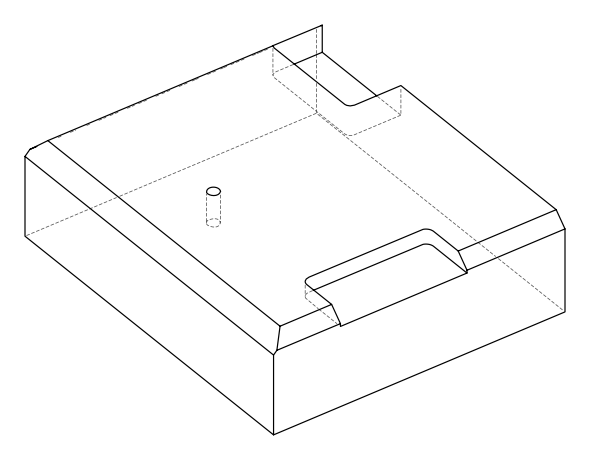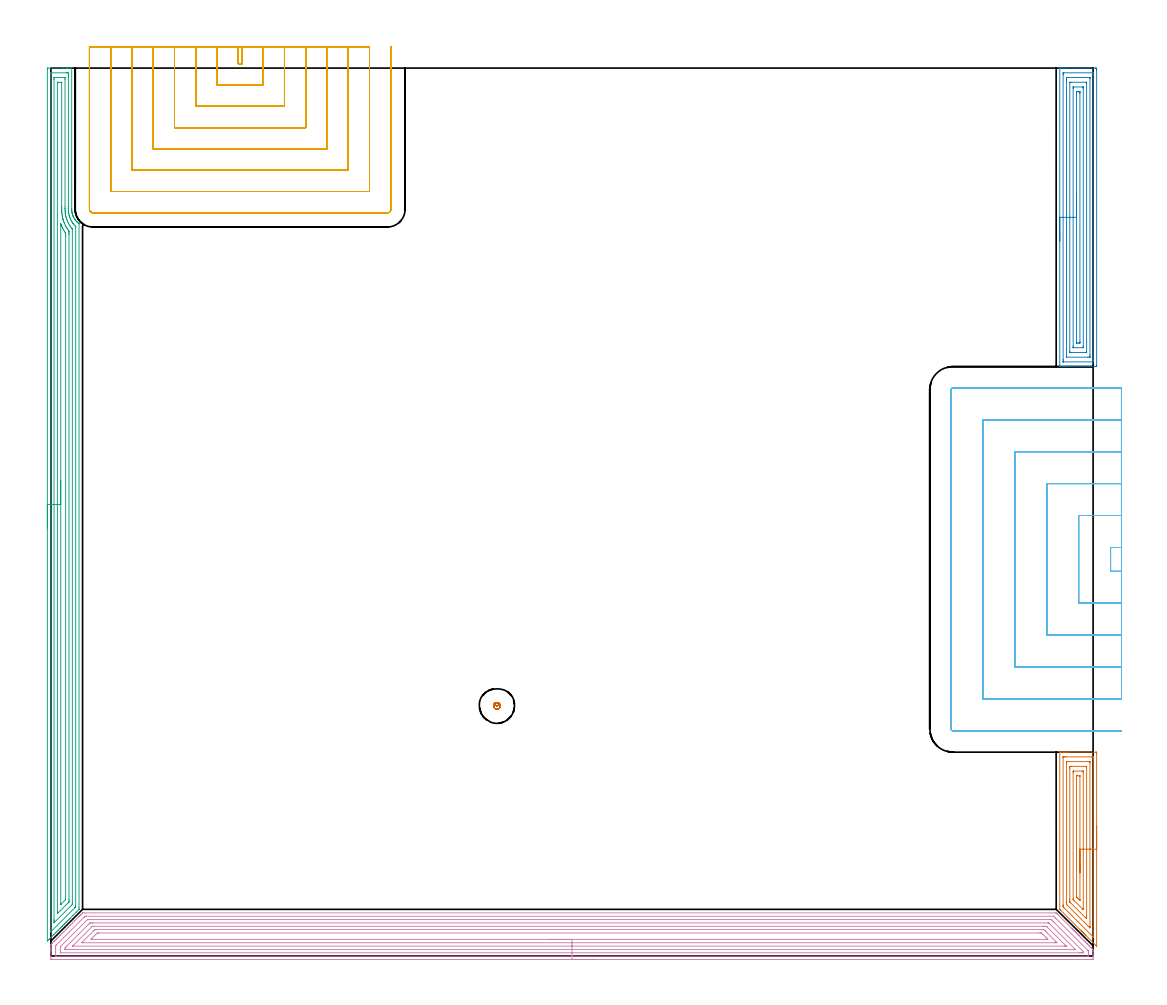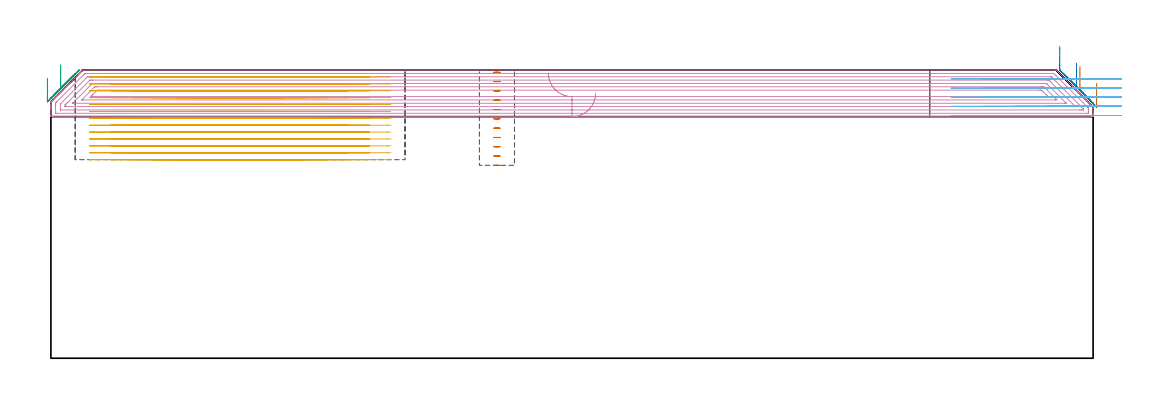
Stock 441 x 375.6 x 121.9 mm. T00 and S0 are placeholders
(PLAN: 7 operations, 3 tool changes, 121.2 min)
(1 AREA_MILL | FG_CHAMFER_SURFACE | UGT0205_001 | 3.84 min | 11286 mm3)
(2 AREA_MILL_1 | FG_CHAMFER_SURFACE_1 | UGT0205_001 | 6.33 min | 16259 mm3)
(3 AREA_MILL_2 | FG_CHAMFER_SURFACE_2 | UGT0205_001 | 14.28 min | 33596 mm3)
(4 AREA_MILL_3 | FG_CHAMFER_SURFACE_3 | UGT0205_001 | 24.5 min | 82639 mm3)
(5 MILL_SLOT | SLOT_PARTIAL_RECTANGULAR | NXT0201_011 | Follow Part, ap 3, ae 75% | 54.29 min | 354145 mm3)
(6 MILL_SLOT_1 | SLOT_PARTIAL_RECTANGULAR_1 | UGT0201_100 | Follow Part, ap 4.5, ae 75% | 17.41 min | 213815 mm3)
(7 MILL_BLIND_HOLE_FROM_SOLID_MATERIAL | STEP1POCKET | NXT0201_011 | Spiral | 0.59 min | 6929 mm3)
(TOOL UGT0205_001 | Chamfer Mill 20 x 3 x 45 deg. | D20 FL50 Z2)
(TOOL NXT0201_011 | ENDMILL 12mm [2P460-1200-NA 1630] | D12 FL38 Z6)
(TOOL UGT0201_100 | End Mill 18 mm | D18 FL22 Z2)
(OP 1 AREA_MILL)
G17 G21 G94 G90
T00 M6
G54
G17 G0 G90 X442.4 Y55.15 S1061 M3
G43 Z131.9 H0
Z116.3
G94 G1 Y55.112 Z115.428 F250.
Y54.998 Z114.564
Y54.809 Z113.712
Y54.547 Z112.88
Y54.213 Z112.074
Y53.81 Z111.3
Y53.341 Z110.564
Y52.81 Z109.872
Y52.221 Z109.229
Y51.578 Z108.64
Y50.886 Z108.108
Y50.15 Z107.64
Y49.376 Z107.237
Y48.57 Z106.903
Y47.738 Z106.641
Y46.886 Z106.452
Y46.022 Z106.338
Y45.15 Z106.3
Y4.222
X442.393 Y4.119 Z106.306
X442.281 Y4.222 Z106.418
X442.038 Y4.462 Z106.662
X437.828 Y8.671 Z110.87
X437.663 Y8.835 Z111.032
X437.503 Y8.996 Z111.195
X437.383 Y9.116 Z111.315
X437.225 Y9.272 Z111.47
X437.073 Y9.426 Z111.625
X436.938 Y9.561 Z111.76
X436.788 Y9.71 Z111.908
X436.642 Y9.857 Z112.056
X436.493 Y10.006 Z112.205
X436.35 Y10.148 Z112.346
X436.212 Y10.287 Z112.486
X436.048 Y10.451 Z112.649
X435.913 Y10.585 Z112.783
X435.781 Y10.718 Z112.916
X427.152 Y19.348 Z121.548
X426.851 Y19.651 Z121.845
X426.804 Y19.705 Z121.889
X426.8 Y19.792 Z121.9
Y86.078
X426.802 Y86.19 Z121.889
X426.897 Y86.197 Z121.796
X426.999 Y86.2 Z121.699
X427.644 Z121.055
X428.43 Z120.269
X428.912 Z119.784
X429.153 Z119.544
X429.787 Z118.91
X430.028 Z118.669
X430.662 Z118.032
X442.038 Z106.659
X442.359 Y86.196 Z106.337
X442.392 Y86.19 Z106.305
X442.398 Y86.156 Z106.299
X442.4 Y85.633 Z106.3
Y45.15
X440.986 Z107.714
X440.985 Y8.226 Z107.715
X440.984 Y8.037 Z107.716
X440.981 Y7.991 Z107.719
X440.98 Y7.983 Z107.72
X440.97 Y7.99 Z107.73
X440.926 Y8.029 Z107.774
X440.724 Y8.226 Z107.976
X428.912 Y20.038 Z119.788
X428.273 Y20.682 Z120.427
X428.229 Y20.732 Z120.471
X428.221 Y20.773 Z120.479
X428.218 Y20.86 Z120.482
X428.216 Y21.037 Z120.484
X428.214 Y21.392 Z120.486
Y21.572
X428.215 Y84.031 Z120.485
X428.216 Y84.119 Z120.484
X428.218 Y84.163 Z120.482
X428.22 Y84.18 Z120.48
X428.232 Y84.19 Z120.468
X428.573 Y84.197 Z120.127
X428.912 Y84.199 Z119.788
X429.446 Y84.2 Z119.254
X440.288 Y84.199 Z108.412
X440.826 Y84.196 Z107.874
X440.937 Y84.19 Z107.763
X440.979 Y84.167 Z107.721
X440.982 Y84.037 Z107.718
X440.984 Y83.853 Z107.716
X440.986 Y83.144 Z107.714
Y82.963
Y45.15
X439.572 Z109.128
X439.571 Y12.514 Z109.129
X439.57 Y12.352 Z109.13
X439.565 Y12.029 Z109.135
X439.562 Y11.849 Z109.138
X439.512 Y11.895 Z109.188
X439.413 Y11.99 Z109.287
X438.724 Y12.675 Z109.976
X429.787 Y21.613 Z118.913
X429.685 Y21.721 Z119.015
X429.637 Y21.774 Z119.063
X429.633 Y21.978 Z119.067
X429.63 Y22.301 Z119.07
X429.629 Y22.462 Z119.071
X429.628 Y22.623 Z119.072
X429.629 Y81.345 Z119.071
X429.631 Y82.074 Z119.069
X429.633 Y82.154 Z119.067
X429.635 Y82.186 Z119.065
X429.67 Y82.193 Z119.03
X429.787 Y82.196 Z118.913
X430.538 Y82.2 Z118.162
X439.289 Z109.411
X439.413 Y82.197 Z109.287
X439.537 Y82.192 Z109.164
X439.565 Y82.189 Z109.135
X439.567 Y82.169 Z109.133
X439.57 Y82.127 Z109.13
X439.571 Y82.074 Z109.129
Y81.912
X439.572 Y45.15 Z109.128
X438.157 Z110.543
Y17.124
X438.156 Y16.621 Z110.544
X438.154 Y16.234 Z110.546
X438.15 Y15.738 Z110.55
X437.663 Y16.189 Z111.037
X437.616 Y16.234 Z111.084
X431.387 Y22.462 Z117.313
X431.232 Y22.62 Z117.468
X431.127 Y22.73 Z117.573
X431.049 Y22.813 Z117.651
X431.048 Y22.84 Z117.652
X431.045 Y22.963 Z117.655
X431.043 Y23.352 Z117.657
Y23.854
Y79.405
X431.046 Y79.904 Z117.654
X431.05 Y80.075 Z117.65
X431.055 Y80.19 Z117.645
X431.63 Y80.2 Z117.07
X437.756 Z110.944
X438.055 Y80.193 Z110.645
X438.129 Y80.19 Z110.571
X438.151 Y80.182 Z110.549
X438.153 Y80.16 Z110.547
X438.155 Y80.099 Z110.545
X438.157 Y79.792 Z110.543
Y45.15
X436.743 Z111.957
Y19.838
X436.742 Y19.793 Z111.958
X436.736 Y19.632 Z111.964
X436.732 Y19.577 Z111.968
X436.695 Y19.609 Z112.005
X436.652 Y19.649 Z112.048
X436.506 Y19.793 Z112.194
X432.947 Y23.352 Z115.753
X432.596 Y23.709 Z116.104
X432.495 Y23.815 Z116.205
X432.463 Y23.858 Z116.237
X432.461 Y23.88 Z116.239
X432.458 Y23.985 Z116.242
X432.457 Y24.196 Z116.243
Y77.625
X432.461 Y78.047 Z116.239
X432.464 Y78.151 Z116.236
X432.471 Y78.19 Z116.229
X432.534 Y78.193 Z116.166
X432.723 Y78.199 Z115.977
X436.223 Y78.2 Z112.477
X436.622 Y78.194 Z112.078
X436.708 Y78.19 Z111.992
X436.737 Y78.184 Z111.963
X436.739 Y78.145 Z111.961
X436.741 Y78.05 Z111.959
X436.743 Y77.67 Z111.957
Y45.15
X435.329 Z113.371
Y23.945
X435.326 Y23.649 Z113.374
X435.323 Y23.453 Z113.377
X435.321 Y23.437 Z113.379
X435.311 Y23.445 Z113.389
X435.274 Y23.477 Z113.426
X435.211 Y23.537 Z113.489
X435.038 Y23.71 Z113.662
X434.506 Y24.241 Z114.194
X434.162 Y24.587 Z114.538
X433.895 Y24.862 Z114.805
X433.881 Y24.878 Z114.819
X433.877 Y24.902 Z114.823
X433.874 Y24.953 Z114.826
X433.872 Y25.032 Z114.828
X433.871 Y25.131 Z114.829
Y75.252
X433.873 Y75.846 Z114.827
X433.875 Y76.138 Z114.825
X433.878 Y76.18 Z114.822
X433.883 Y76.19 Z114.817
X433.902 Y76.193 Z114.798
X433.988 Y76.197 Z114.712
X434.162 Y76.199 Z114.538
X435.154 Z113.546
X435.247 Y76.197 Z113.453
X435.308 Y76.193 Z113.392
X435.321 Y76.19 Z113.379
X435.323 Y76.179 Z113.377
X435.326 Y76.142 Z113.374
X435.328 Y75.846 Z113.372
X435.329 Y45.15 Z113.371
Y44.278 Z113.409
Y43.413 Z113.523
Y42.562 Z113.712
Y41.73 Z113.974
Y40.924 Z114.308
Y40.15 Z114.711
Y39.414 Z115.18
Y38.722 Z115.711
Y38.079 Z116.3
Y37.49 Z116.943
Y36.958 Z117.635
Y36.49 Z118.371
Y36.087 Z119.145
Y35.753 Z119.951
Y35.491 Z120.783
Y35.302 Z121.635
Y35.188 Z122.5
Y35.15 Z123.371
G0 Z131.9
M5
M2
(OP 2 AREA_MILL_1)
G17 G21 G94 G90
T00 M6
G54
G17 G0 G90 X426.8 Y302.45 S1061 M3
G43 Z131.9 H0
G94 G1 Y302.488 Z131.028 F250.
Y302.602 Z130.163
Y302.791 Z129.312
Y303.053 Z128.48
Y303.387 Z127.674
Y303.79 Z126.9
Y304.258 Z126.164
Y304.79 Z125.472
Y305.379 Z124.829
Y306.022 Z124.239
Y306.714 Z123.708
Y307.45 Z123.24
Y308.224 Z122.837
Y309.03 Z122.503
Y309.862 Z122.241
Y310.713 Z122.052
Y311.578 Z121.938
Y312.45 Z121.9
Y375.429
X426.802 Y375.59 Z121.888
X426.937 Y375.598 Z121.755
X427.077 Y375.6 Z121.622
X427.367 Z121.332
X428.037 Z120.658
X429.247 Z119.45
X429.787 Z118.907
X438.268 Z110.43
X441.768 Z106.929
X442.038 Y375.597 Z106.659
X442.393 Y375.59 Z106.305
X442.398 Y375.349 Z106.301
X442.4 Y374.982 Z106.3
Y374.613
Y249.918
X442.398 Y249.55 Z106.301
X442.393 Y249.31 Z106.305
X442.038 Y249.304 Z106.659
X441.433 Y249.3 Z107.264
X429.787 Z118.907
X429.247 Z119.45
X428.912 Z119.784
X428.372 Z120.324
X428.037 Z120.658
X427.077 Z121.622
X426.938 Z121.754
X426.862 Y249.303 Z121.83
X426.803 Y249.31 Z121.888
X426.8 Y249.471 Z121.9
Y312.45
X428.214 Z120.486
X428.215 Y373.015 Z120.485
X428.216 Y373.196 Z120.484
X428.22 Y373.551 Z120.48
X428.221 Y373.587 Z120.479
X428.279 Y373.592 Z120.421
X428.384 Y373.597 Z120.316
X428.517 Y373.599 Z120.183
X440.768 Z107.932
X440.929 Y373.593 Z107.771
X440.96 Y373.59 Z107.74
X440.979 Y373.582 Z107.721
X440.981 Y373.546 Z107.719
X440.984 Y373.378 Z107.716
X440.985 Y373.196 Z107.715
X440.986 Y372.483 Z107.714
X440.985 Y251.885 Z107.715
X440.984 Y251.704 Z107.716
X440.98 Y251.349 Z107.72
X440.979 Y251.313 Z107.721
X440.921 Y251.308 Z107.779
X440.816 Y251.303 Z107.884
X440.683 Y251.301 Z108.017
X428.432 Z120.268
X428.271 Y251.307 Z120.429
X428.24 Y251.31 Z120.46
X428.221 Y251.318 Z120.479
X428.219 Y251.354 Z120.481
X428.216 Y251.522 Z120.484
X428.215 Y251.704 Z120.485
X428.214 Y252.417 Z120.486
Y312.45
X429.628 Z119.072
X429.629 Y370.678 Z119.071
X429.631 Y371.409 Z119.069
X429.633 Y371.566 Z119.067
X429.635 Y371.586 Z119.065
X429.648 Y371.59 Z119.052
X429.694 Y371.595 Z119.006
X429.787 Y371.598 Z118.913
X430.475 Y371.6 Z118.225
X439.475 Y371.599 Z109.225
X439.525 Y371.596 Z109.175
X439.556 Y371.59 Z109.144
X439.565 Y371.586 Z109.135
X439.566 Y371.57 Z109.134
X439.57 Y371.409 Z109.13
X439.571 Y371.247 Z109.129
X439.572 Y254.222 Z109.128
X439.569 Y253.491 Z109.131
X439.567 Y253.333 Z109.133
X439.565 Y253.314 Z109.135
X439.552 Y253.31 Z109.148
X439.506 Y253.305 Z109.194
X439.413 Y253.302 Z109.287
X438.725 Y253.3 Z109.975
X429.725 Y253.301 Z118.975
X429.675 Y253.304 Z119.025
X429.644 Y253.31 Z119.056
X429.635 Y253.314 Z119.065
X429.634 Y253.33 Z119.066
X429.63 Y253.491 Z119.07
X429.629 Y253.653 Z119.071
X429.628 Y312.45 Z119.072
X431.043 Z117.657
Y369.402
X431.045 Y369.537 Z117.655
X431.048 Y369.578 Z117.652
X431.051 Y369.59 Z117.649
X431.058 Y369.593 Z117.642
X431.111 Y369.596 Z117.589
X431.537 Y369.6 Z117.163
X437.685 Z111.015
X438.085 Y369.595 Z110.615
X438.134 Y369.591 Z110.566
X438.151 Y369.588 Z110.549
X438.153 Y369.573 Z110.547
X438.156 Y369.515 Z110.544
X438.157 Y369.46 Z110.543
Y369.118
Y255.497
X438.155 Y255.363 Z110.545
X438.152 Y255.322 Z110.548
X438.149 Y255.31 Z110.551
X438.142 Y255.307 Z110.558
X438.089 Y255.304 Z110.611
X437.663 Y255.3 Z111.037
X431.515 Z117.185
X431.115 Y255.305 Z117.585
X431.066 Y255.309 Z117.634
X431.049 Y255.312 Z117.651
X431.047 Y255.327 Z117.653
X431.044 Y255.385 Z117.656
X431.043 Y255.44 Z117.657
Y255.782
Y312.45
X432.457 Z116.243
Y366.943
X432.46 Y367.366 Z116.24
X432.464 Y367.576 Z116.236
X432.468 Y367.59 Z116.232
X432.495 Y367.594 Z116.205
X432.551 Y367.598 Z116.149
X432.644 Y367.6 Z116.056
X436.638 Y367.599 Z112.062
X436.688 Y367.597 Z112.012
X436.724 Y367.592 Z111.976
X436.736 Y367.587 Z111.964
X436.738 Y367.57 Z111.962
X436.741 Y367.377 Z111.959
X436.743 Y366.988 Z111.957
Y257.957
X436.74 Y257.534 Z111.96
X436.736 Y257.324 Z111.964
X436.732 Y257.31 Z111.968
X436.705 Y257.306 Z111.995
X436.649 Y257.302 Z112.051
X436.556 Y257.3 Z112.144
X432.562 Y257.301 Z116.138
X432.512 Y257.303 Z116.188
X432.476 Y257.308 Z116.224
X432.464 Y257.313 Z116.236
X432.462 Y257.33 Z116.238
X432.459 Y257.523 Z116.241
X432.457 Y257.912 Z116.243
Y312.45
X433.871 Z114.829
Y365.156
X433.872 Y365.452 Z114.828
X433.875 Y365.552 Z114.825
X433.878 Y365.582 Z114.822
X433.892 Y365.59 Z114.808
X433.945 Y365.594 Z114.755
X434.162 Y365.598 Z114.538
X434.603 Y365.6 Z114.097
X435.038 Y365.599 Z113.662
X435.182 Y365.596 Z113.518
X435.297 Y365.59 Z113.403
X435.322 Y365.582 Z113.378
X435.325 Y365.538 Z113.375
X435.327 Y365.453 Z113.373
X435.329 Y365.156 Z113.371
Y364.858
Y259.744
X435.328 Y259.448 Z113.372
X435.325 Y259.348 Z113.375
X435.322 Y259.318 Z113.378
X435.308 Y259.31 Z113.392
X435.255 Y259.306 Z113.445
X435.038 Y259.302 Z113.662
X434.597 Y259.3 Z114.103
X434.162 Y259.301 Z114.538
X434.018 Y259.304 Z114.682
X433.903 Y259.31 Z114.797
X433.878 Y259.318 Z114.822
X433.875 Y259.362 Z114.825
X433.873 Y259.447 Z114.827
X433.871 Y259.744 Z114.829
Y260.042
Y312.45
Y313.322 Z114.867
Y314.186 Z114.981
Y315.038 Z115.17
Y315.87 Z115.432
Y316.676 Z115.766
Y317.45 Z116.169
Y318.186 Z116.637
Y318.878 Z117.169
Y319.521 Z117.758
Y320.11 Z118.401
Y320.641 Z119.093
Y321.11 Z119.829
Y321.513 Z120.603
Y321.847 Z121.409
Y322.109 Z122.241
Y322.298 Z123.092
Y322.412 Z123.957
Y322.45 Z124.829
G0 Z131.9
M5
M2
(OP 3 AREA_MILL_2)
G17 G21 G94 G90
T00 M6
G54
G17 G0 G90 X-1.5 Y180.95 S1061 M3
G43 Z131.9 H0
Z118.5
G94 G1 Y180.988 Z117.628 F250.
Y181.102 Z116.764
Y181.291 Z115.912
Y181.553 Z115.08
Y181.887 Z114.274
Y182.29 Z113.5
Y182.758 Z112.764
Y183.29 Z112.072
Y183.879 Z111.429
Y184.522 Z110.84
Y185.214 Z110.308
Y185.95 Z109.84
Y186.724 Z109.437
Y187.53 Z109.103
Y188.362 Z108.841
Y189.214 Z108.652
Y190.078 Z108.538
Y190.95 Z108.5
Y374.982
X-1.496 Y375.37 Z108.502
X-1.492 Y375.59 Z108.506
X-1.269 Y375.6 Z108.728
X5.2 Z115.195
X6.631 Z116.627
X6.97 Z116.966
X7.65 Z117.65
X8.755 Z118.754
X8.796 Y375.591 Z118.789
X8.8 Y375.429 Z118.8
X8.803 Y316.014
Y315.957 Z118.799
X8.805 Y315.898 Z118.798
X8.813 Y315.595 Z118.804
X8.814 Y315.51 Z118.809
X8.815 Y315.501 Z118.81
X8.843 Y315.127 Z118.834
X8.847 Y315.064 Z118.84
X8.863 Y314.931 Z118.86
X8.904 Y314.616 Z118.903
X8.98 Y314.233 Z118.976
X8.986 Y314.197 Z118.984
X8.991 Y314.171 Z118.989
X9.107 Y313.722 Z119.105
X9.134 Y313.638 Z119.132
X9.231 Y313.34 Z119.225
X9.249 Y313.278 Z119.246
X9.279 Y313.196 Z119.278
X9.331 Y313.056 Z119.33
X9.342 Y313.027 Z119.34
X9.403 Y312.893 Z119.398
X9.486 Y312.703 Z119.484
X9.568 Y312.534 Z119.568
X9.642 Y312.385 Z119.641
X9.865 Y312. Z119.862
X9.904 Y311.934 Z119.901
X10.187 Y311.492 Z120.185
X10.222 Y311.442 Z120.221
X10.421 Y311.198 Z120.421
X10.571 Y311.013 Z120.571
X10.806 Y310.75 Z120.804
X10.886 Y310.66 Z120.885
X10.94 Y310.599 Z120.939
X10.954 Y310.586 Z120.952
X11.103 Y310.442 Z121.101
X11.365 Y310.213 Z121.365
X11.512 Y310.085 Z121.512
X11.565 Y310.043 Z121.565
X11.839 Y309.827 Z121.837
X11.896 Y309.78 Z121.896
X11.898 Y309.776 Z121.897
X11.9 Y309.767 Z121.9
Y20.319
X11.899 Y19.694 Z121.885
X11.842 Y19.641 Z121.841
X11.839 Y19.639 Z121.838
X10.732 Y18.532 Z120.731
X9.392 Y17.192 Z119.391
X8.053 Y15.852 Z118.051
X7.606 Y15.405 Z117.605
X7.16 Y14.958 Z117.157
X6.604 Y14.403 Z116.603
X6.38 Y14.179 Z116.377
X6.266 Y14.065 Z116.264
X5.734 Y13.534 Z115.734
X5.495 Y13.293 Z115.492
X5.373 Y13.172 Z115.37
X4.865 Y12.665 Z114.865
X4.61 Y12.408 Z114.606
X4.48 Y12.278 Z114.477
X3.996 Y11.796 Z113.996
X3.725 Y11.523 Z113.721
X3.127 Y10.927 Z113.127
X2.84 Y10.637 Z112.835
X2.249 Y10.049 Z112.249
X1.954 Y9.752 Z111.95
X1.352 Y9.152 Z111.352
X1.069 Y8.867 Z111.064
X0.393 Y8.193 Z110.393
X0.013 Y7.812 Z110.01
X-0.525 Y7.275 Z109.475
X-0.88 Y6.918 Z109.116
X-1.328 Y6.471 Z108.67
X-1.439 Y6.365 Z108.559
X-1.492 Y6.319 Z108.506
X-1.499 Y6.441 Z108.501
X-1.5 Y6.471 Z108.5
Y190.95
X-0.086 Z109.914
Y373.195
X-0.085 Y373.412 Z109.915
X-0.082 Y373.52 Z109.918
X-0.079 Y373.573 Z109.921
X-0.076 Y373.59 Z109.924
X-0.028 Y373.592 Z109.972
X0.374 Y373.599 Z110.374
X6.57 Z116.57
X6.97 Y373.595 Z116.97
X7.365 Y373.59 Z117.365
X7.379 Y373.195 Z117.379
X7.383 Y372.779 Z117.383
X7.385 Y372.302 Z117.385
X7.386 Y371.883 Z117.386
X7.387 Y316.914 Z117.387
X7.389 Y316.491 Z117.389
X7.394 Y316.02 Z117.394
X7.401 Y315.586 Z117.401
X7.424 Y315.127 Z117.424
X7.47 Y314.623 Z117.47
X7.523 Y314.233 Z117.523
X7.654 Y313.543 Z117.654
X7.707 Y313.34 Z117.707
X7.856 Y312.791 Z117.856
X7.968 Y312.447 Z117.968
X8.029 Y312.272 Z118.029
X8.336 Y311.553 Z118.336
X8.47 Y311.281 Z118.47
X8.741 Y310.786 Z118.741
X8.813 Y310.66 Z118.813
X8.938 Y310.461 Z118.938
X9.16 Y310.13 Z119.16
X9.297 Y309.943 Z119.297
X9.434 Y309.767 Z119.434
X9.626 Y309.538 Z119.626
X10.23 Y308.873 Z120.23
X10.441 Y308.662 Z120.441
X10.479 Y308.623 Z120.479
X10.481 Y308.601 Z120.481
X10.484 Y308.548 Z120.484
X10.485 Y308.439 Z120.485
Y21.212
X10.479 Y20.779 Z120.479
X10.472 Y20.733 Z120.472
X10.443 Y20.7 Z120.443
X10.386 Y20.638 Z120.386
X10.291 Y20.541 Z120.291
X10.069 Y20.319 Z120.069
X0.163 Y10.413 Z110.163
X0.064 Y10.315 Z110.064
X-0.035 Y10.221 Z109.965
X-0.075 Y10.187 Z109.925
X-0.079 Y10.186 Z109.921
X-0.081 Y10.216 Z109.919
X-0.084 Y10.299 Z109.916
X-0.086 Y10.466 Z109.914
Y10.492
Y190.95
X1.328 Z111.328
X1.329 Y370.849 Z111.329
X1.331 Y371.408 Z111.331
X1.334 Y371.574 Z111.334
X1.335 Y371.587 Z111.335
X1.356 Y371.591 Z111.356
X1.406 Y371.597 Z111.406
X1.47 Y371.6 Z111.47
X5.896 Z115.896
X5.941 Y371.598 Z115.941
X5.953 Y371.595 Z115.953
X5.96 Y371.591 Z115.96
X5.965 Y371.577 Z115.965
X5.969 Y371.526 Z115.969
X5.97 Y371.408 Z115.97
X5.972 Y370.63 Z115.972
X5.973 Y316.914 Z115.973
X5.975 Y316.132 Z115.975
X5.976 Y316.02 Z115.976
X5.999 Y315.214 Z115.999
X6.004 Y315.127 Z116.004
X6.075 Y314.244 Z116.075
X6.076 Y314.233 Z116.076
X6.085 Y314.166 Z116.085
X6.227 Y313.34 Z116.227
X6.259 Y313.165 Z116.259
X6.35 Y312.767 Z116.35
X6.436 Y312.447 Z116.436
X6.574 Y311.954 Z116.574
X6.704 Y311.553 Z116.704
X6.775 Y311.355 Z116.775
X6.97 Y310.87 Z116.97
X7.059 Y310.66 Z117.059
X7.128 Y310.501 Z117.128
X7.373 Y310.019 Z117.373
X7.515 Y309.767 Z117.515
X7.856 Y309.187 Z117.856
X8.057 Y308.873 Z118.057
X8.34 Y308.469 Z118.34
X8.729 Y307.98 Z118.729
X8.741 Y307.966 Z118.741
X8.952 Y307.729 Z118.952
X9.053 Y307.613 Z119.053
X9.063 Y307.599 Z119.063
X9.066 Y307.573 Z119.066
X9.069 Y307.516 Z119.069
X9.071 Y307.42 Z119.071
Y22.666
X9.068 Y22.105 Z119.068
X9.065 Y21.778 Z119.065
X8.741 Y21.443 Z118.741
X8.627 Y21.327 Z118.627
X1.365 Y14.065 Z111.365
X1.351 Y14.056 Z111.351
X1.342 Y14.051 Z111.342
X1.336 Y14.065 Z111.336
X1.334 Y14.095 Z111.334
X1.33 Y14.398 Z111.33
X1.329 Y14.958 Z111.329
X1.328 Y15.292 Z111.328
Y190.95
X2.743 Z112.743
Y369.421
X2.744 Y369.521 Z112.744
X2.747 Y369.58 Z112.747
X2.75 Y369.589 Z112.75
X2.756 Y369.593 Z112.756
X2.782 Y369.597 Z112.782
X2.998 Y369.599 Z112.998
X4.337 Y369.6 Z114.337
X4.521 Y369.59 Z114.521
X4.551 Y369.582 Z114.551
X4.554 Y369.561 Z114.554
X4.556 Y369.536 Z114.556
X4.557 Y369.508 Z114.557
Y369.377
X4.559 Y316.914 Z114.559
X4.56 Y316.667 Z114.56
X4.564 Y316.02 Z114.564
X4.569 Y315.764 Z114.569
X4.589 Y315.127 Z114.589
X4.607 Y314.832 Z114.607
X4.658 Y314.233 Z114.658
X4.695 Y313.85 Z114.695
X4.776 Y313.34 Z114.776
X4.87 Y312.78 Z114.87
X4.939 Y312.447 Z114.939
X5.016 Y312.099 Z115.016
X5.142 Y311.612 Z115.142
X5.158 Y311.553 Z115.158
X5.2 Y311.407 Z115.2
X5.438 Y310.66 Z115.438
X5.58 Y310.276 Z115.58
X5.796 Y309.767 Z115.796
X6.085 Y309.129 Z116.085
X6.213 Y308.873 Z116.213
X6.358 Y308.598 Z116.358
X6.726 Y307.98 Z116.726
X6.97 Y307.59 Z116.97
X7.318 Y307.087 Z117.318
X7.527 Y306.805 Z117.527
X7.638 Y306.656 Z117.638
X7.65 Y306.566 Z117.65
X7.654 Y306.396 Z117.654
X7.656 Y306.193 Z117.656
X7.657 Y305.5 Z117.657
Y305.3
Y23.892
X7.656 Y23.2 Z117.656
X7.653 Y22.999 Z117.653
X7.65 Y22.83 Z117.65
X7.551 Y22.711 Z117.551
X7.404 Y22.561 Z117.404
X6.97 Y22.119 Z116.97
X2.961 Y18.111 Z112.961
X2.893 Y18.045 Z112.893
X2.811 Y17.969 Z112.811
X2.75 Y17.915 Z112.75
X2.748 Y18.014 Z112.748
X2.744 Y18.331 Z112.744
X2.743 Y18.532 Z112.743
Y18.666
Y190.95
X4.157 Z114.157
Y309.033
X4.158 Y309.767 Z114.158
X4.16 Z114.16
X4.315 Y309.376 Z114.315
X4.525 Y308.873 Z114.525
X4.686 Y308.499 Z114.686
X4.929 Y307.98 Z114.929
X5.2 Y307.458 Z115.2
X5.411 Y307.087 Z115.411
X5.713 Y306.569 Z115.713
X5.954 Y306.193 Z115.954
X6.233 Y305.766 Z116.233
X6.24 Y305.459 Z116.24
X6.242 Y305.3 Z116.242
X6.243 Y305.141 Z116.243
Y304.407
Y24.627
X6.237 Y23.892 Z116.237
X6.236 Y23.856 Z116.236
X6.219 Y23.829 Z116.219
X6.186 Y23.791 Z116.186
X6.085 Y23.685 Z116.085
X4.41 Y22.009 Z114.41
X4.315 Y21.915 Z114.315
X4.218 Y21.823 Z114.218
X4.164 Y21.774 Z114.164
X4.161 Y21.84 Z114.161
X4.159 Y21.946 Z114.159
X4.157 Y22.105 Z114.157
Y22.265
Y190.95
Y191.822 Z114.195
Y192.686 Z114.309
Y193.538 Z114.498
Y194.37 Z114.76
Y195.176 Z115.094
Y195.95 Z115.497
Y196.686 Z115.965
Y197.378 Z116.496
Y198.021 Z117.086
Y198.61 Z117.729
Y199.142 Z118.421
Y199.61 Z119.157
Y200.013 Z119.931
Y200.347 Z120.737
Y200.609 Z121.569
Y200.798 Z122.42
Y200.912 Z123.285
Y200.95 Z124.157
G0 Z131.9
M5
M2
(OP 4 AREA_MILL_3)
G17 G21 G94 G90
T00 M6
G54
G17 G0 G90 X230.45 Y-1.5 S1061 M3
G43 Z131.9 H0
Z112.2
G94 G1 X230.412 Z111.328 F250.
X230.298 Z110.464
X230.109 Z109.612
X229.847 Z108.78
X229.513 Z107.974
X229.11 Z107.2
X228.642 Z106.464
X228.11 Z105.772
X227.521 Z105.129
X226.878 Z104.54
X226.186 Z104.008
X225.45 Z103.54
X224.676 Z103.137
X223.87 Z102.803
X223.038 Z102.541
X222.186 Z102.352
X221.322 Z102.238
X220.45 Z102.2
X0.622
X0.09 Y-1.494 Z102.203
X0.008 Y-1.491 Z102.205
X0. Y-0.967 Z102.73
Y1.695 Z105.39
Y2.235 Z105.932
Y2.583 Z106.279
Y3.123 Z106.819
Y3.47 Z107.165
Y4.454 Z108.154
X0.01 Y4.801 Z108.5
X0.175 Y4.973 Z108.673
X0.622 Y5.423 Z109.12
X1.332 Y6.132 Z109.831
X1.515 Y6.317 Z110.014
X1.626 Y6.428 Z110.125
X2.219 Y7.019 Z110.719
X2.409 Y7.21 Z110.908
X2.513 Y7.315 Z111.012
X3.106 Y7.906 Z111.606
X3.697 Y8.498 Z112.196
X3.994 Y8.794 Z112.494
X4.643 Y9.443 Z113.142
X5.537 Y10.337 Z114.036
X6.43 Y11.231 Z114.93
X7.324 Y12.124 Z115.823
X8.217 Y13.018 Z116.717
X9.111 Y13.911 Z117.611
X10.005 Y14.805 Z118.504
X11.683 Y16.484 Z120.182
X11.792 Y16.594 Z120.29
X12.127 Y16.927 Z120.627
X12.346 Y17.146 Z120.846
X12.57 Y17.371 Z121.069
X12.685 Y17.487 Z121.184
X13.31 Y18.11 Z121.808
X13.325 Y18.126 Z121.823
X13.397 Y18.199 Z121.885
X14.026 Y18.2 Z121.9
X425.087
X425.295 Y18.196 Z121.889
X425.356 Y18.146 Z121.842
X425.69 Y17.811 Z121.508
X425.835 Y17.667 Z121.362
X425.981 Y17.521 Z121.218
X431.751 Y11.751 Z115.447
X431.856 Y11.644 Z115.344
X431.938 Y11.562 Z115.262
X432.046 Y11.456 Z115.152
X432.15 Y11.35 Z115.05
X432.236 Y11.264 Z114.964
X432.342 Y11.16 Z114.856
X432.444 Y11.057 Z114.756
X432.534 Y10.967 Z114.666
X432.638 Y10.864 Z114.56
X432.737 Y10.763 Z114.462
X432.832 Y10.669 Z114.368
X432.934 Y10.568 Z114.264
X433.031 Y10.469 Z114.169
X433.129 Y10.371 Z114.07
X433.229 Y10.272 Z113.969
X433.325 Y10.175 Z113.875
X433.427 Y10.073 Z113.772
X433.525 Y9.977 Z113.673
X433.619 Y9.882 Z113.581
X433.725 Y9.775 Z113.475
X433.821 Y9.681 Z113.377
X433.912 Y9.588 Z113.287
X434.023 Y9.477 Z113.177
X434.117 Y9.385 Z113.081
X434.206 Y9.294 Z112.994
X434.321 Y9.179 Z112.879
X434.412 Y9.089 Z112.785
X434.5 Y9.001 Z112.7
X434.619 Y8.882 Z112.581
X434.708 Y8.794 Z112.49
X434.917 Y8.584 Z112.283
X434.962 Y8.538 Z112.238
X435.595 Y7.906 Z111.603
X435.831 Y7.669 Z111.369
X436.483 Y7.019 Z110.715
X436.7 Y6.8 Z110.5
X437.37 Y6.132 Z109.828
X437.569 Y5.931 Z109.631
X437.597 Y5.903 Z109.603
X438.257 Y5.244 Z108.941
X438.438 Y5.062 Z108.762
X438.491 Y5.009 Z108.709
X439.144 Y4.357 Z108.054
X439.307 Y4.193 Z107.893
X439.385 Y4.115 Z107.815
X440.032 Y3.47 Z107.167
X440.08 Y3.42 Z107.119
X440.278 Y3.222 Z106.921
X440.725 Y2.775 Z106.472
X440.89 Y2.599 Z106.299
X440.892 Y2.583 Z106.282
X440.9 Y1.888 Z105.588
Y0.461 Z104.157
Y-0.079 Z103.617
Y-0.427 Z103.271
X440.896 Y-0.967 Z102.728
X440.892 Y-1.491 Z102.205
X440.809 Y-1.494 Z102.203
X440.278 Y-1.5 Z102.2
X220.45
Y-0.086 Z103.614
X2.415
X2.01 Y-0.079 Z103.621
X2.003 Y0.324 Z104.024
X2. Y1.695 Z105.395
Y2.988 Z106.688
X2.002 Y3.47 Z107.17
X2.004 Y3.872 Z107.572
X2.017 Y4.357 Z108.057
X2.209 Y4.555 Z108.255
X2.409 Y4.759 Z108.459
X14.026 Y16.375 Z120.075
X14.231 Y16.576 Z120.276
X14.441 Y16.779 Z120.479
X14.919 Y16.786 Z120.486
X424.193 Y16.785 Z120.485
X424.259 Y16.779 Z120.479
X425.087 Y15.963 Z119.663
X425.111 Y15.94 Z119.64
X438.708 Y2.342 Z106.042
X438.814 Y2.233 Z105.933
X438.865 Y2.178 Z105.878
X438.888 Y2.151 Z105.851
X438.89 Y2.101 Z105.801
X438.896 Y1.695 Z105.395
X438.9 Y1.29 Z104.99
X438.899 Y0.808 Z104.508
X438.898 Y0.404 Z104.104
X438.89 Y-0.079 Z103.621
X438.497 Y-0.086 Z103.614
X220.45
Y1.328 Z105.028
X4.196 Y1.329 Z105.029
X4.073 Y1.331 Z105.031
X4.029 Y1.333 Z105.033
X4.012 Y1.334 Z105.034
X4.009 Y1.371 Z105.071
X4.004 Y1.501 Z105.201
X4.001 Y1.695 Z105.395
X4. Y1.89 Z105.59
X4.002 Y3.663 Z107.363
X4.01 Y3.859 Z107.559
X4.014 Y3.903 Z107.603
X4.03 Y3.923 Z107.623
X4.072 Y3.97 Z107.67
X4.196 Y4.097 Z107.797
X15.012 Y14.913 Z118.613
X15.106 Y15.005 Z118.705
X15.463 Y15.352 Z119.052
X15.813 Y15.365 Z119.065
X16.34 Y15.369 Z119.069
X17.6 Y15.372 Z119.072
X422.406 Y15.371 Z119.071
X422.932 Y15.37 Z119.07
X423.115 Y15.367 Z119.067
X423.203 Y15.365 Z119.065
X423.3 Y15.291 Z118.991
X423.591 Y15.005 Z118.705
X424.193 Y14.407 Z118.107
X424.483 Y14.117 Z117.817
X436.018 Y2.583 Z106.283
X436.704 Y1.891 Z105.591
X436.89 Y1.695 Z105.395
X436.891 Y1.509 Z105.209
X436.879 Y1.335 Z105.035
X436.704 Y1.333 Z105.033
X436.179 Y1.33 Z105.03
X435.81 Y1.329 Z105.029
X435.286 Y1.328 Z105.028
X220.45
Y2.743 Z106.443
X6.716
X6.1 Y2.745 Z106.445
X6.03 Y2.748 Z106.448
X6.013 Y2.749 Z106.449
X6.01 Y2.766 Z106.466
X6.006 Y2.818 Z106.518
X6.004 Y3.029 Z106.729
X6.007 Y3.446 Z107.146
X6.027 Y3.47 Z107.17
X6.447 Y3.896 Z107.596
X6.877 Y4.329 Z108.029
X6.891 Y4.343 Z108.043
X15.813 Y13.265 Z116.965
X16.245 Y13.689 Z117.389
X16.404 Y13.843 Z117.543
X16.528 Y13.95 Z117.65
X16.707 Y13.954 Z117.654
X16.869 Y13.956 Z117.656
X17.6 Y13.957 Z117.657
X17.762
X421.674
X422.04 Y13.955 Z117.655
X422.131 Y13.953 Z117.653
X422.173 Y13.951 Z117.651
X422.225 Y13.914 Z117.614
X422.406 Y13.741 Z117.441
X422.921 Y13.23 Z116.93
X423.3 Y12.852 Z116.552
X433.129 Y3.022 Z106.722
X433.337 Y2.811 Z106.511
X433.377 Y2.767 Z106.467
X433.389 Y2.751 Z106.451
X433.386 Y2.749 Z106.449
X433.337 Y2.747 Z106.447
X433.129 Y2.744 Z106.444
X425.617 Y2.743 Z106.443
X220.45
Y4.157 Z107.857
X9.356
X9.222 Y4.158 Z107.858
X9.174 Y4.16 Z107.86
X9.17 Y4.162 Z107.862
Y4.165 Z107.865
X9.191 Y4.189 Z107.889
X9.255 Y4.256 Z107.956
X9.355 Y4.357 Z108.057
X17.342 Y12.343 Z116.043
X17.473 Y12.469 Z116.169
X17.521 Y12.511 Z116.211
X17.554 Y12.536 Z116.236
X17.6 Y12.537 Z116.237
X18.293 Y12.542 Z116.242
X419.725 Y12.543 Z116.243
X420.418 Y12.542 Z116.242
X420.619 Y12.54 Z116.24
X420.82 Y12.536 Z116.236
X421.17 Y12.52 Z116.22
X421.355 Y12.343 Z116.043
X421.512 Y12.188 Z115.888
X429.441 Y4.26 Z107.96
X429.5 Y4.2 Z107.9
X429.529 Y4.166 Z107.866
Y4.164 Z107.864
X429.521 Y4.162 Z107.862
X429.468 Y4.16 Z107.86
X429.065 Y4.157 Z107.857
X428.863
X220.45
Y5.571 Z109.271
X13.697
X13.265 Y5.573 Z109.273
X13.132 Y5.576 Z109.276
X13.067 Y5.578 Z109.278
X13.091 Y5.632 Z109.332
X13.1 Y5.647 Z109.347
X13.132 Y5.684 Z109.384
X18.255 Y10.806 Z114.506
X18.494 Y11.042 Z114.742
X18.581 Y11.122 Z114.822
X18.659 Y11.124 Z114.824
X18.825 Y11.127 Z114.827
X19.388 Y11.129 Z114.829
X19.717
X419.161 Y11.128 Z114.828
X419.725 Y11.125 Z114.825
X420.061 Y11.122 Z114.822
X420.619 Y10.629 Z114.329
X420.682 Y10.568 Z114.268
X421.512 Y9.74 Z113.44
X425.119 Y6.132 Z109.832
X425.644 Y5.578 Z109.278
X425.087 Y5.574 Z109.274
X424.757 Y5.572 Z109.272
X220.45 Y5.571 Z109.271
Y6.985 Z110.685
X17.633 Y6.986 Z110.686
X17.6 Y6.987 Z110.687
X16.928 Y7.019 Z110.719
X17.26 Y7.357 Z111.057
X17.6 Y7.703 Z111.403
X19.388 Y9.49 Z113.19
X19.486 Y9.584 Z113.284
X19.59 Y9.681 Z113.381
X20.249 Y9.713 Z113.413
X20.281 Y9.714 Z113.414
X417.904 Y9.715 Z113.415
X418.8 Y9.713 Z113.413
X418.832 Y9.711 Z113.411
X419.11 Y9.681 Z113.381
X419.725 Y9.076 Z112.776
X420.896 Y7.906 Z111.606
X421.512 Y7.287 Z110.987
X421.772 Y7.019 Z110.719
X421.542 Y6.989 Z110.689
X421.512 Y6.988 Z110.688
X420.653 Y6.985 Z110.685
X220.45
X219.578 Z110.723
X218.714 Z110.837
X217.862 Z111.026
X217.03 Z111.288
X216.224 Z111.622
X215.45 Z112.025
X214.714 Z112.494
X214.022 Z113.025
X213.379 Z113.614
X212.79 Z114.257
X212.258 Z114.95
X211.79 Z115.685
X211.387 Z116.459
X211.053 Z117.265
X210.791 Z118.097
X210.602 Z118.949
X210.488 Z119.814
X210.45 Z120.685
G0 Z131.9
M5
M2
(OP 5 MILL_SLOT)
G17 G21 G94 G90
T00 M6
G54
G17 G0 G90 X79.3 Y384.6 S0 M3
G43 Z131.9 H1
Z118.985
G94 G1 Y381.6 F250.
Y377.4 F500.
X80.8
Y381.6
Y384.6 F250.
X70.3
Y381.6
Y368.4 F500.
X89.8
Y381.6
Y384.6 F250.
X61.3
Y381.6
Y359.4 F500.
X98.8
Y381.6
Y384.6 F250.
X52.3
Y381.6
Y350.4 F500.
X107.8
Y381.6
Y384.6 F250.
X43.3
Y381.6
Y341.4 F500.
X116.8
Y381.6
Y384.6 F250.
X34.3
Y381.6
Y332.4 F500.
X125.8
Y381.6
Y384.6 F250.
X25.3
Y381.6
Y323.4 F500.
X134.8
Y381.6
Y384.6 F250.
X16.3
Y381.6
Y315.8 F500.
G3 X17.7 Y314.4 R1.4
G1 X142.4
G3 X143.8 Y315.8 R1.4
G1 Y381.6
Y384.6 F250.
G0 X79.3 Z116.069
G1 Y381.6
Y377.4 F500.
X80.8
Y381.6
Y384.6 F250.
X70.3
Y381.6
Y368.4 F500.
X89.8
Y381.6
Y384.6 F250.
X61.3
Y381.6
Y359.4 F500.
X98.8
Y381.6
Y384.6 F250.
X52.3
Y381.6
Y350.4 F500.
X107.8
Y381.6
Y384.6 F250.
X43.3
Y381.6
Y341.4 F500.
X116.8
Y381.6
Y384.6 F250.
X34.3
Y381.6
Y332.4 F500.
X125.8
Y381.6
Y384.6 F250.
X25.3
Y381.6
Y323.4 F500.
X134.8
Y381.6
Y384.6 F250.
X16.3
Y381.6
Y315.8 F500.
G3 X17.7 Y314.4 R1.4
G1 X142.4
G3 X143.8 Y315.8 R1.4
G1 Y381.6
Y384.6 F250.
G0 X79.3 Z113.154
G1 Y381.6
Y377.4 F500.
X80.8
Y381.6
Y384.6 F250.
X70.3
Y381.6
Y368.4 F500.
X89.8
Y381.6
Y384.6 F250.
X61.3
Y381.6
Y359.4 F500.
X98.8
Y381.6
Y384.6 F250.
X52.3
Y381.6
Y350.4 F500.
X107.8
Y381.6
Y384.6 F250.
X43.3
Y381.6
Y341.4 F500.
X116.8
Y381.6
Y384.6 F250.
X34.3
Y381.6
Y332.4 F500.
X125.8
Y381.6
Y384.6 F250.
X25.3
Y381.6
Y323.4 F500.
X134.8
Y381.6
Y384.6 F250.
X16.3
Y381.6
Y315.8 F500.
G3 X17.7 Y314.4 R1.4
G1 X142.4
G3 X143.8 Y315.8 R1.4
G1 Y381.6
Y384.6 F250.
G0 X79.3 Z110.238
G1 Y381.6
Y377.4 F500.
X80.8
Y381.6
Y384.6 F250.
X70.3
Y381.6
Y368.4 F500.
X89.8
Y381.6
Y384.6 F250.
X61.3
Y381.6
Y359.4 F500.
X98.8
Y381.6
Y384.6 F250.
X52.3
Y381.6
Y350.4 F500.
X107.8
Y381.6
Y384.6 F250.
X43.3
Y381.6
Y341.4 F500.
X116.8
Y381.6
Y384.6 F250.
X34.3
Y381.6
Y332.4 F500.
X125.8
Y381.6
Y384.6 F250.
X25.3
Y381.6
Y323.4 F500.
X134.8
Y381.6
Y384.6 F250.
X16.3
Y381.6
Y315.8 F500.
G3 X17.7 Y314.4 R1.4
G1 X142.4
G3 X143.8 Y315.8 R1.4
G1 Y381.6
Y384.6 F250.
G0 X79.3 Z107.323
G1 Y381.6
Y377.4 F500.
X80.8
Y381.6
Y384.6 F250.
X70.3
Y381.6
Y368.4 F500.
X89.8
Y381.6
Y384.6 F250.
X61.3
Y381.6
Y359.4 F500.
X98.8
Y381.6
Y384.6 F250.
X52.3
Y381.6
Y350.4 F500.
X107.8
Y381.6
Y384.6 F250.
X43.3
Y381.6
Y341.4 F500.
X116.8
Y381.6
Y384.6 F250.
X34.3
Y381.6
Y332.4 F500.
X125.8
Y381.6
Y384.6 F250.
X25.3
Y381.6
Y323.4 F500.
X134.8
Y381.6
Y384.6 F250.
X16.3
Y381.6
Y315.8 F500.
G3 X17.7 Y314.4 R1.4
G1 X142.4
G3 X143.8 Y315.8 R1.4
G1 Y381.6
Y384.6 F250.
G0 X79.3 Z104.408
G1 Y381.6
Y377.4 F500.
X80.8
Y381.6
Y384.6 F250.
X70.3
Y381.6
Y368.4 F500.
X89.8
Y381.6
Y384.6 F250.
X61.3
Y381.6
Y359.4 F500.
X98.8
Y381.6
Y384.6 F250.
X52.3
Y381.6
Y350.4 F500.
X107.8
Y381.6
Y384.6 F250.
X43.3
Y381.6
Y341.4 F500.
X116.8
Y381.6
Y384.6 F250.
X34.3
Y381.6
Y332.4 F500.
X125.8
Y381.6
Y384.6 F250.
X25.3
Y381.6
Y323.4 F500.
X134.8
Y381.6
Y384.6 F250.
X16.3
Y381.6
Y315.8 F500.
G3 X17.7 Y314.4 R1.4
G1 X142.4
G3 X143.8 Y315.8 R1.4
G1 Y381.6
Y384.6 F250.
G0 X79.3 Z101.492
G1 Y381.6
Y377.4 F500.
X80.8
Y381.6
Y384.6 F250.
X70.3
Y381.6
Y368.4 F500.
X89.8
Y381.6
Y384.6 F250.
X61.3
Y381.6
Y359.4 F500.
X98.8
Y381.6
Y384.6 F250.
X52.3
Y381.6
Y350.4 F500.
X107.8
Y381.6
Y384.6 F250.
X43.3
Y381.6
Y341.4 F500.
X116.8
Y381.6
Y384.6 F250.
X34.3
Y381.6
Y332.4 F500.
X125.8
Y381.6
Y384.6 F250.
X25.3
Y381.6
Y323.4 F500.
X134.8
Y381.6
Y384.6 F250.
X16.3
Y381.6
Y315.8 F500.
G3 X17.7 Y314.4 R1.4
G1 X142.4
G3 X143.8 Y315.8 R1.4
G1 Y381.6
Y384.6 F250.
G0 X79.3 Z98.577
G1 Y381.6
Y377.4 F500.
X80.8
Y381.6
Y384.6 F250.
X70.3
Y381.6
Y368.4 F500.
X89.8
Y381.6
Y384.6 F250.
X61.3
Y381.6
Y359.4 F500.
X98.8
Y381.6
Y384.6 F250.
X52.3
Y381.6
Y350.4 F500.
X107.8
Y381.6
Y384.6 F250.
X43.3
Y381.6
Y341.4 F500.
X116.8
Y381.6
Y384.6 F250.
X34.3
Y381.6
Y332.4 F500.
X125.8
Y381.6
Y384.6 F250.
X25.3
Y381.6
Y323.4 F500.
X134.8
Y381.6
Y384.6 F250.
X16.3
Y381.6
Y315.8 F500.
G3 X17.7 Y314.4 R1.4
G1 X142.4
G3 X143.8 Y315.8 R1.4
G1 Y381.6
Y384.6 F250.
G0 X79.3 Z95.662
G1 Y381.6
Y377.4 F500.
X80.8
Y381.6
Y384.6 F250.
X70.3
Y381.6
Y368.4 F500.
X89.8
Y381.6
Y384.6 F250.
X61.3
Y381.6
Y359.4 F500.
X98.8
Y381.6
Y384.6 F250.
X52.3
Y381.6
Y350.4 F500.
X107.8
Y381.6
Y384.6 F250.
X43.3
Y381.6
Y341.4 F500.
X116.8
Y381.6
Y384.6 F250.
X34.3
Y381.6
Y332.4 F500.
X125.8
Y381.6
Y384.6 F250.
X25.3
Y381.6
Y323.4 F500.
X134.8
Y381.6
Y384.6 F250.
X16.3
Y381.6
Y315.8 F500.
G3 X17.7 Y314.4 R1.4
G1 X142.4
G3 X143.8 Y315.8 R1.4
G1 Y381.6
Y384.6 F250.
G0 X79.3 Z92.746
G1 Y381.6
Y377.4 F500.
X80.8
Y381.6
Y384.6 F250.
X70.3
Y381.6
Y368.4 F500.
X89.8
Y381.6
Y384.6 F250.
X61.3
Y381.6
Y359.4 F500.
X98.8
Y381.6
Y384.6 F250.
X52.3
Y381.6
Y350.4 F500.
X107.8
Y381.6
Y384.6 F250.
X43.3
Y381.6
Y341.4 F500.
X116.8
Y381.6
Y384.6 F250.
X34.3
Y381.6
Y332.4 F500.
X125.8
Y381.6
Y384.6 F250.
X25.3
Y381.6
Y323.4 F500.
X134.8
Y381.6
Y384.6 F250.
X16.3
Y381.6
Y315.8 F500.
G3 X17.7 Y314.4 R1.4
G1 X142.4
G3 X143.8 Y315.8 R1.4
G1 Y381.6
Y384.6 F250.
G0 X79.3 Z89.831
G1 Y381.6
Y377.4 F500.
X80.8
Y381.6
Y384.6 F250.
X70.3
Y381.6
Y368.4 F500.
X89.8
Y381.6
Y384.6 F250.
X61.3
Y381.6
Y359.4 F500.
X98.8
Y381.6
Y384.6 F250.
X52.3
Y381.6
Y350.4 F500.
X107.8
Y381.6
Y384.6 F250.
X43.3
Y381.6
Y341.4 F500.
X116.8
Y381.6
Y384.6 F250.
X34.3
Y381.6
Y332.4 F500.
X125.8
Y381.6
Y384.6 F250.
X25.3
Y381.6
Y323.4 F500.
X134.8
Y381.6
Y384.6 F250.
X16.3
Y381.6
Y315.8 F500.
G3 X17.7 Y314.4 R1.4
G1 X142.4
G3 X143.8 Y315.8 R1.4
G1 Y381.6
Y384.6 F250.
G0 X79.3 Z86.915
G1 Y381.6
Y377.4 F500.
X80.8
Y381.6
Y384.6 F250.
X70.3
Y381.6
Y368.4 F500.
X89.8
Y381.6
Y384.6 F250.
X61.3
Y381.6
Y359.4 F500.
X98.8
Y381.6
Y384.6 F250.
X52.3
Y381.6
Y350.4 F500.
X107.8
Y381.6
Y384.6 F250.
X43.3
Y381.6
Y341.4 F500.
X116.8
Y381.6
Y384.6 F250.
X34.3
Y381.6
Y332.4 F500.
X125.8
Y381.6
Y384.6 F250.
X25.3
Y381.6
Y323.4 F500.
X134.8
Y381.6
Y384.6 F250.
X16.3
Y381.6
Y315.8 F500.
G3 X17.7 Y314.4 R1.4
G1 X142.4
G3 X143.8 Y315.8 R1.4
G1 Y381.6
Y384.6 F250.
G0 X79.3 Z84.
G1 Y381.6
Y377.4 F500.
X80.8
Y381.6
Y384.6 F250.
X70.3
Y381.6
Y368.4 F500.
X89.8
Y381.6
Y384.6 F250.
X61.3
Y381.6
Y359.4 F500.
X98.8
Y381.6
Y384.6 F250.
X52.3
Y381.6
Y350.4 F500.
X107.8
Y381.6
Y384.6 F250.
X43.3
Y381.6
Y341.4 F500.
X116.8
Y381.6
Y384.6 F250.
X34.3
Y381.6
Y332.4 F500.
X125.8
Y381.6
Y384.6 F250.
X25.3
Y381.6
Y323.4 F500.
X134.8
Y381.6
Y384.6 F250.
X16.3
Y381.6
Y315.8 F500.
G3 X17.7 Y314.4 R1.4
G1 X142.4
G3 X143.8 Y315.8 R1.4
G1 Y381.6
Y384.6 F250.
G0 Z131.9
M5
M2
(OP 6 MILL_SLOT_1)
G17 G21 G94 G90
T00 M6
G54
G17 G0 G90 X452.9 Y172.803 S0 M3
G43 Z132.027 H0
Z118.161
G94 G1 X449.9 Y172.8 F250.
X449.844 F500.
X448.3
Y162.7
X449.844
X449.9
X452.9 Y162.698 F250.
Y186.303
X449.9 Y186.3
X449.844 F500.
X434.8
Y149.2
X449.844
X449.9
X452.9 Y149.197 F250.
Y199.804
X449.9 Y199.8
X449.844 F500.
X421.3
Y135.7
X449.844
X449.9
X452.9 Y135.696 F250.
Y213.306
X449.9 Y213.3
X449.844 F500.
X407.8
Y122.2
X449.844
X449.9
X452.9 Y122.194 F250.
Y226.813
X449.9 Y226.8
X449.844 F500.
X394.3
Y108.7
X449.844
X449.9
X452.9 Y108.688 F250.
X452.844 Y240.3
X449.844
X381.6 F500.
G3 X380.8 Y239.5 R0.8
G1 Y96.
G3 X381.6 Y95.2 R0.8
G1 X449.844
X452.844 F250.
G0 X452.9 Y172.8 Z114.296
G1 X449.9
X448.3 F500.
Y162.7
X449.9
X452.9 Y162.699 F250.
Y186.3
X449.9
X434.8 F500.
Y149.2
X449.9
X452.9 Y149.199 F250.
Y199.801
X449.9 Y199.8
X421.3 F500.
Y135.7
X449.9
X452.9 Y135.699 F250.
Y213.301
X449.9 Y213.3
X407.8 F500.
Y122.2
X449.9
X452.9 Y122.199 F250.
Y226.802
X449.9 Y226.8
X394.3 F500.
Y108.7
X449.9
X452.9 Y108.697 F250.
X452.891 Y240.3
X449.891
X381.6 F500.
G3 X380.8 Y239.5 R0.8
G1 Y96.
G3 X381.6 Y95.2 R0.8
G1 X449.888
X452.888 F250.
G0 X452.9 Y172.8 Z110.431
G1 X449.9
X448.3 F500.
Y162.7
X449.9
X452.9 F250.
Y186.3
X449.9
X434.8 F500.
Y149.2
X449.9
X452.9 F250.
Y199.8
X449.9
X421.3 F500.
Y135.7
X449.9
X452.9 F250.
Y213.3
X449.9
X407.8 F500.
Y122.2
X449.9
X452.9 F250.
Y226.8
X449.9
X394.3 F500.
Y108.7
X449.9
X452.9 F250.
Y240.3
X449.9
X381.6 F500.
G3 X380.8 Y239.5 R0.8
G1 Y96.
G3 X381.6 Y95.2 R0.8
G1 X449.9
X452.9 F250.
G0 Y172.8 Z106.565
G1 X449.9
X448.3 F500.
Y162.7
X449.9
X452.9 F250.
Y186.3
X449.9
X434.8 F500.
Y149.2
X449.9
X452.9 F250.
Y199.8
X449.9
X421.3 F500.
Y135.7
X449.9
X452.9 F250.
Y213.3
X449.9
X407.8 F500.
Y122.2
X449.9
X452.9 F250.
Y226.8
X449.9
X394.3 F500.
Y108.7
X449.9
X452.9 F250.
Y240.3
X449.9
X381.6 F500.
G3 X380.8 Y239.5 R0.8
G1 Y96.
G3 X381.6 Y95.2 R0.8
G1 X449.9
X452.9 F250.
G0 Y172.8 Z102.7
G1 X449.9
X448.3 F500.
Y162.7
X449.9
X452.9 F250.
Y186.3
X449.9
X434.8 F500.
Y149.2
X449.9
X452.9 F250.
Y199.8
X449.9
X421.3 F500.
Y135.7
X449.9
X452.9 F250.
Y213.3
X449.9
X407.8 F500.
Y122.2
X449.9
X452.9 F250.
Y226.8
X449.9
X394.3 F500.
Y108.7
X449.9
X452.9 F250.
Y240.3
X449.9
X381.6 F500.
G3 X380.8 Y239.5 R0.8
G1 Y96.
G3 X381.6 Y95.2 R0.8
G1 X449.9
X452.9 F250.
G0 Z132.027
M5
M2
(OP 7 MILL_BLIND_HOLE_FROM_SOLID_MATERIAL)
G17 G21 G94 G90
T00 M6
G54
G17 G0 G90 X188.7 Y105.8 S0 M3
G43 Z131.9 H1
Z120.964
G94 G3 X189.4 Y106.5 R0.7 F250.
X188.7 Y107.2 R0.7
X187.3 Y105.8 R1.4
X188.7 Y107.2 R-1.4
X188. Y106.5 R0.7
X188.7 Y105.8 R0.7
G0 Z117.027
G3 X189.4 Y106.5 R0.7
X188.7 Y107.2 R0.7
X187.3 Y105.8 R1.4
X188.7 Y107.2 R-1.4
X188. Y106.5 R0.7
X188.7 Y105.8 R0.7
G0 Z113.091
G3 X189.4 Y106.5 R0.7
X188.7 Y107.2 R0.7
X187.3 Y105.8 R1.4
X188.7 Y107.2 R-1.4
X188. Y106.5 R0.7
X188.7 Y105.8 R0.7
G0 Z109.155
G3 X189.4 Y106.5 R0.7
X188.7 Y107.2 R0.7
X187.3 Y105.8 R1.4
X188.7 Y107.2 R-1.4
X188. Y106.5 R0.7
X188.7 Y105.8 R0.7
G0 Z105.218
G3 X189.4 Y106.5 R0.7
X188.7 Y107.2 R0.7
X187.3 Y105.8 R1.4
X188.7 Y107.2 R-1.4
X188. Y106.5 R0.7
X188.7 Y105.8 R0.7
G0 Z101.282
G3 X189.4 Y106.5 R0.7
X188.7 Y107.2 R0.7
X187.3 Y105.8 R1.4
X188.7 Y107.2 R-1.4
X188. Y106.5 R0.7
X188.7 Y105.8 R0.7
G0 Z97.345
G3 X189.4 Y106.5 R0.7
X188.7 Y107.2 R0.7
X187.3 Y105.8 R1.4
X188.7 Y107.2 R-1.4
X188. Y106.5 R0.7
X188.7 Y105.8 R0.7
G0 Z93.409
G3 X189.4 Y106.5 R0.7
X188.7 Y107.2 R0.7
X187.3 Y105.8 R1.4
X188.7 Y107.2 R-1.4
X188. Y106.5 R0.7
X188.7 Y105.8 R0.7
G0 Z89.473
G3 X189.4 Y106.5 R0.7
X188.7 Y107.2 R0.7
X187.3 Y105.8 R1.4
X188.7 Y107.2 R-1.4
X188. Y106.5 R0.7
X188.7 Y105.8 R0.7
G0 Z85.536
G3 X189.4 Y106.5 R0.7
X188.7 Y107.2 R0.7
X187.3 Y105.8 R1.4
X188.7 Y107.2 R-1.4
X188. Y106.5 R0.7
X188.7 Y105.8 R0.7
G0 Z81.6
G3 X189.4 Y106.5 R0.7
X188.7 Y107.2 R0.7
X187.3 Y105.8 R1.4
X188.7 Y107.2 R-1.4
X188. Y106.5 R0.7
X188.7 Y105.8 R0.7
G0 Z131.9
M5
M2
